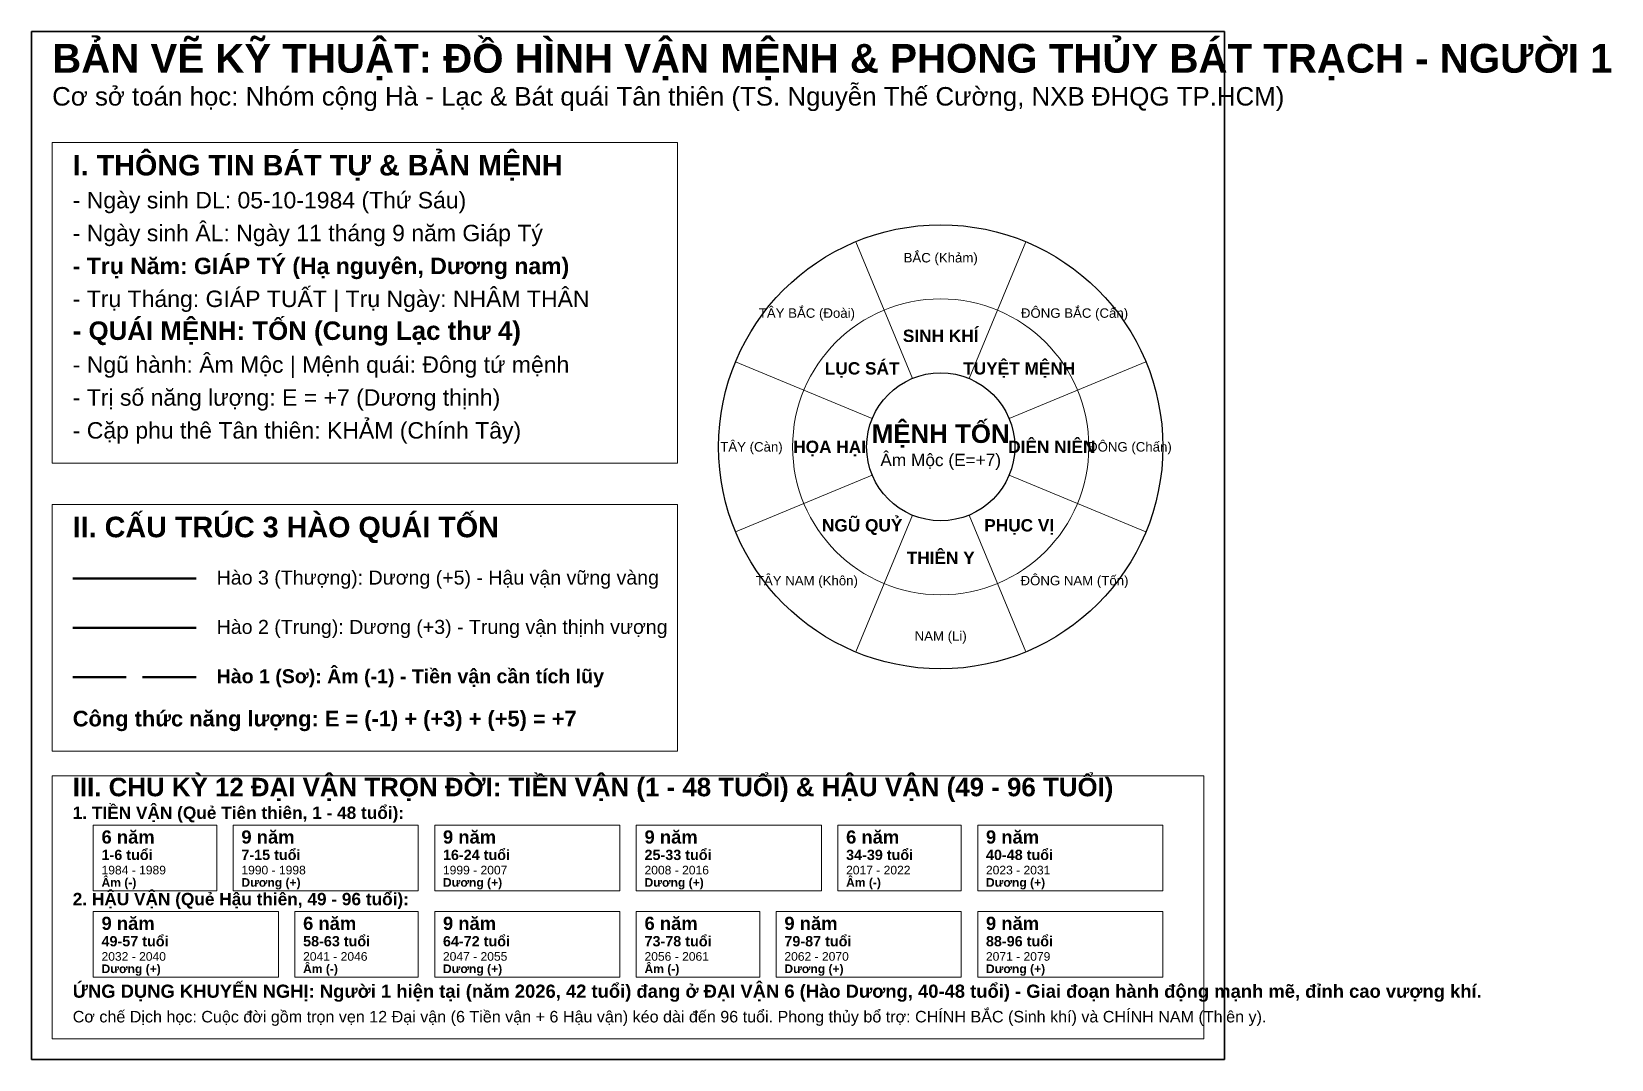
# Model space of a CAD drawing. Header units: metres. Extents: x -145 to 239, y -125 to 125.
import ezdxf
from ezdxf.enums import TextEntityAlignment as Align

# ---------------------------------------------------------------- set-up
doc = ezdxf.new("R2010")
doc.units = ezdxf.units.M
for name, color, linetype, true_color in [('CHU_THICH', 7, 'Continuous', 0x000000), ('HAO_AM', 2, 'Continuous', 0xd97706), ('HAO_DUONG', 1, 'Continuous', 0xb91c1c), ('KHUNG', 7, 'Continuous', 0x000000), ('NET_CHINH', 7, 'Continuous', 0x000000), ('SAN_CAT', 3, 'Continuous', 0x15803d), ('SAN_HUNG', 1, 'Continuous', 0xb91c1c), ('TIEU_DE', 7, 'Continuous', 0x000000)]:
    doc.layers.add(name, color=color, linetype=linetype, true_color=true_color)
doc.styles.add('VN_BOLD', font='arialbd.ttf')
doc.styles.add('VN_TEXT', font='arial.ttf')

msp = doc.modelspace()

# ---------------------------------------------------------------- linework, layer by layer
at = {"layer": 'HAO_AM', "lineweight": 50}
for p, q in [((-135, -32), (-122, -32)), ((-118, -32), (-105, -32))]:
    msp.add_line(p, q, dxfattribs=at)
at = {"layer": 'HAO_AM', "lineweight": 20}
for p, q in [((-130, -68), (-100, -68)), ((-130, -84), (-130, -68)), ((-100, -68), (-100, -84)), ((51, -68), (81, -68)), ((51, -84), (51, -68)), ((81, -68), (81, -84)), ((-100, -84), (-130, -84)), ((81, -84), (51, -84)), ((-81, -89), (-51, -89)), ((-81, -105), (-81, -89)), ((-51, -89), (-51, -105)), ((2, -89), (32, -89)), ((2, -105), (2, -89)), ((32, -89), (32, -105)), ((-51, -105), (-81, -105)), ((32, -105), (2, -105))]:
    msp.add_line(p, q, dxfattribs=at)
at = {"layer": 'HAO_DUONG', "lineweight": 50}
for p, q in [((-135, -8), (-105, -8)), ((-135, -20), (-105, -20))]:
    msp.add_line(p, q, dxfattribs=at)
at = {"layer": 'HAO_DUONG', "lineweight": 20}
for p, q in [((-96, -68), (-51, -68)), ((-96, -84), (-96, -68)), ((-51, -68), (-51, -84)), ((-47, -68), (-2, -68)), ((-47, -84), (-47, -68)), ((-2, -68), (-2, -84)), ((2, -68), (47, -68)), ((2, -84), (2, -68)), ((47, -68), (47, -84)), ((85, -68), (130, -68)), ((85, -84), (85, -68)), ((130, -68), (130, -84)), ((-51, -84), (-96, -84)), ((-2, -84), (-47, -84)), ((47, -84), (2, -84)), ((130, -84), (85, -84)), ((-130, -89), (-85, -89)), ((-130, -105), (-130, -89)), ((-85, -89), (-85, -105)), ((-47, -89), (-2, -89)), ((-47, -105), (-47, -89)), ((-2, -89), (-2, -105)), ((36, -89), (81, -89)), ((36, -105), (36, -89)), ((81, -89), (81, -105)), ((85, -89), (130, -89)), ((85, -105), (85, -89)), ((130, -89), (130, -105)), ((-85, -105), (-130, -105)), ((-2, -105), (-47, -105)), ((81, -105), (36, -105)), ((130, -105), (85, -105))]:
    msp.add_line(p, q, dxfattribs=at)
at = {"layer": 'KHUNG', "lineweight": 35}
for p, q in [((-145, 125), (145, 125)), ((-145, -125), (-145, 125)), ((145, 125), (145, -125)), ((145, -125), (-145, -125))]:
    msp.add_line(p, q, dxfattribs=at)
at = {"layer": 'KHUNG', "lineweight": 20}
for p, q in [((-140, 98), (12, 98)), ((-140, 20), (-140, 98)), ((12, 98), (12, 20)), ((12, 20), (-140, 20)), ((-140, 10), (12, 10)), ((-140, -50), (-140, 10)), ((12, 10), (12, -50)), ((12, -50), (-140, -50)), ((-140, -56), (140, -56)), ((-140, -120), (-140, -56)), ((140, -56), (140, -120)), ((140, -120), (-140, -120))]:
    msp.add_line(p, q, dxfattribs=at)
at = {"layer": 'KHUNG', "lineweight": 30}
msp.add_circle((76, 24), 54, dxfattribs=at)
at = {"layer": 'NET_CHINH', "lineweight": 15}
for p, q in [((69.11, 40.63), (55.34, 73.89)), ((82.89, 40.63), (96.66, 73.89)), ((59.37, 30.89), (26.11, 44.66)), ((92.63, 30.89), (125.89, 44.66)), ((59.37, 17.11), (26.11, 3.34)), ((92.63, 17.11), (125.89, 3.34)), ((69.11, 7.37), (55.34, -25.89)), ((82.89, 7.37), (96.66, -25.89))]:
    msp.add_line(p, q, dxfattribs=at)
at = {"layer": 'NET_CHINH', "lineweight": 20}
msp.add_circle((76, 24), 36, dxfattribs=at)
at = {"layer": 'NET_CHINH', "lineweight": 25}
msp.add_circle((76, 24), 18, dxfattribs=at)

# ---------------------------------------------------------------- texts
at = {"layer": 'CHU_THICH'}
for s, height, style, p in [('Cơ sở toán học: Nhóm cộng Hà - Lạc & Bát quái Tân thiên (TS. Nguyễn Thế Cường, NXB ĐHQG TP.HCM)', 4.5, 'VN_TEXT', (-140, 107)), ('- Ngày sinh DL: 05-10-1984 (Thứ Sáu)', 4, 'VN_TEXT', (-135, 82)), ('- Ngày sinh ÂL: Ngày 11 tháng 9 năm Giáp Tý', 4, 'VN_TEXT', (-135, 74)), ('- Trụ Năm: GIÁP TÝ (Hạ nguyên, Dương nam)', 4, 'VN_BOLD', (-135, 66)), ('- Trụ Tháng: GIÁP TUẤT | Trụ Ngày: NHÂM THÂN', 4, 'VN_TEXT', (-135, 58)), ('- Ngũ hành: Âm Mộc | Mệnh quái: Đông tứ mệnh', 4, 'VN_TEXT', (-135, 42)), ('- Trị số năng lượng: E = +7 (Dương thịnh)', 4, 'VN_TEXT', (-135, 34)), ('- Cặp phu thê Tân thiên: KHẢM (Chính Tây)', 4, 'VN_TEXT', (-135, 26)), ('Hào 3 (Thượng): Dương (+5) - Hậu vận vững vàng', 3.4, 'VN_TEXT', (-100, -9.5)), ('Hào 2 (Trung): Dương (+3) - Trung vận thịnh vượng', 3.4, 'VN_TEXT', (-100, -21.5)), ('1. TIỀN VẬN (Quẻ Tiên thiên, 1 - 48 tuổi):', 3, 'VN_BOLD', (-135, -66.5)), ('1-6 tuổi', 2.5, 'VN_BOLD', (-128, -76.5)), ('7-15 tuổi', 2.5, 'VN_BOLD', (-94, -76.5)), ('16-24 tuổi', 2.5, 'VN_BOLD', (-45, -76.5)), ('25-33 tuổi', 2.5, 'VN_BOLD', (4, -76.5)), ('34-39 tuổi', 2.5, 'VN_BOLD', (53, -76.5)), ('40-48 tuổi', 2.5, 'VN_BOLD', (87, -76.5)), ('1984 - 1989', 2.1, 'VN_TEXT', (-128, -80)), ('1990 - 1998', 2.1, 'VN_TEXT', (-94, -80)), ('1999 - 2007', 2.1, 'VN_TEXT', (-45, -80)), ('2008 - 2016', 2.1, 'VN_TEXT', (4, -80)), ('2017 - 2022', 2.1, 'VN_TEXT', (53, -80)), ('2023 - 2031', 2.1, 'VN_TEXT', (87, -80)), ('2. HẬU VẬN (Quẻ Hậu thiên, 49 - 96 tuổi):', 3, 'VN_BOLD', (-135, -87.5)), ('49-57 tuổi', 2.5, 'VN_BOLD', (-128, -97.5)), ('58-63 tuổi', 2.5, 'VN_BOLD', (-79, -97.5)), ('64-72 tuổi', 2.5, 'VN_BOLD', (-45, -97.5)), ('73-78 tuổi', 2.5, 'VN_BOLD', (4, -97.5)), ('79-87 tuổi', 2.5, 'VN_BOLD', (38, -97.5)), ('88-96 tuổi', 2.5, 'VN_BOLD', (87, -97.5)), ('2032 - 2040', 2.1, 'VN_TEXT', (-128, -101)), ('2041 - 2046', 2.1, 'VN_TEXT', (-79, -101)), ('2047 - 2055', 2.1, 'VN_TEXT', (-45, -101)), ('2056 - 2061', 2.1, 'VN_TEXT', (4, -101)), ('2062 - 2070', 2.1, 'VN_TEXT', (38, -101)), ('2071 - 2079', 2.1, 'VN_TEXT', (87, -101)), ('Cơ chế Dịch học: Cuộc đời gồm trọn vẹn 12 Đại vận (6 Tiền vận + 6 Hậu vận) kéo dài đến 96 tuổi. Phong thủy bổ trợ: CHÍNH BẮC (Sinh khí) và CHÍNH NAM (Thiên y).', 2.8, 'VN_TEXT', (-135, -116))]:
    msp.add_text(s, height=height, dxfattribs=dict(at, style=style)).set_placement(p)
at = {"layer": 'CHU_THICH', "style": 'VN_TEXT'}
for s, height, p in [('BẮC (Khảm)', 2.3, (76, 70)), ('TÂY BẮC (Đoài)', 2.3, (43.47, 56.53)), ('ĐÔNG BẮC (Cấn)', 2.3, (108.53, 56.53)), ('TÂY (Càn)', 2.3, (30, 24)), ('Âm Mộc (E=+7)', 3, (76, 20.8)), ('ĐÔNG (Chấn)', 2.3, (122, 24)), ('TÂY NAM (Khôn)', 2.3, (43.47, -8.53)), ('ĐÔNG NAM (Tốn)', 2.3, (108.53, -8.53)), ('NAM (Li)', 2.3, (76, -22))]:
    msp.add_text(s, height=height, dxfattribs=at).set_placement(p, align=Align.MIDDLE_CENTER)
at = {"layer": 'HAO_AM', "style": 'VN_BOLD'}
for s, height, p in [('Hào 1 (Sơ): Âm (-1) - Tiền vận cần tích lũy', 3.4, (-100, -33.5)), ('6 năm', 3.2, (-128, -72.5)), ('6 năm', 3.2, (53, -72.5)), ('Âm (-)', 2.1, (-128, -83)), ('Âm (-)', 2.1, (53, -83)), ('6 năm', 3.2, (-79, -93.5)), ('6 năm', 3.2, (4, -93.5)), ('Âm (-)', 2.1, (-79, -104)), ('Âm (-)', 2.1, (4, -104))]:
    msp.add_text(s, height=height, dxfattribs=at).set_placement(p)
at = {"layer": 'HAO_DUONG', "style": 'VN_BOLD'}
for s, height, p in [('- QUÁI MỆNH: TỐN (Cung Lạc thư 4)', 4.5, (-135, 50)), ('9 năm', 3.2, (-94, -72.5)), ('9 năm', 3.2, (-45, -72.5)), ('9 năm', 3.2, (4, -72.5)), ('9 năm', 3.2, (87, -72.5)), ('Dương (+)', 2.1, (-94, -83)), ('Dương (+)', 2.1, (-45, -83)), ('Dương (+)', 2.1, (4, -83)), ('Dương (+)', 2.1, (87, -83)), ('9 năm', 3.2, (-128, -93.5)), ('9 năm', 3.2, (-45, -93.5)), ('9 năm', 3.2, (38, -93.5)), ('9 năm', 3.2, (87, -93.5)), ('Dương (+)', 2.1, (-128, -104)), ('Dương (+)', 2.1, (-45, -104)), ('Dương (+)', 2.1, (38, -104)), ('Dương (+)', 2.1, (87, -104))]:
    msp.add_text(s, height=height, dxfattribs=at).set_placement(p)
at = {"layer": 'SAN_CAT', "style": 'VN_BOLD'}
for s, p in [('SINH KHÍ', (76, 51)), ('DIÊN NIÊN', (103, 24)), ('PHỤC VỊ', (95.09, 4.91)), ('THIÊN Y', (76, -3))]:
    msp.add_text(s, height=3, dxfattribs=at).set_placement(p, align=Align.MIDDLE_CENTER)
for s, height, p in [('Công thức năng lượng: E = (-1) + (+3) + (+5) = +7', 3.8, (-135, -44)), ('ỨNG DỤNG KHUYẾN NGHỊ: Người 1 hiện tại (năm 2026, 42 tuổi) đang ở ĐẠI VẬN 6 (Hào Dương, 40-48 tuổi) - Giai đoạn hành động mạnh mẽ, đỉnh cao vượng khí.', 3.2, (-135, -110))]:
    msp.add_text(s, height=height, dxfattribs=at).set_placement(p)
at = {"layer": 'SAN_HUNG', "style": 'VN_BOLD'}
for s, p in [('LỤC SÁT', (56.91, 43.09)), ('TUYỆT MỆNH', (95.09, 43.09)), ('HỌA HẠI', (49, 24)), ('NGŨ QUỶ', (56.91, 4.91))]:
    msp.add_text(s, height=3, dxfattribs=at).set_placement(p, align=Align.MIDDLE_CENTER)
at = {"layer": 'TIEU_DE', "style": 'VN_BOLD'}
for s, height, p in [('BẢN VẼ KỸ THUẬT: ĐỒ HÌNH VẬN MỆNH & PHONG THỦY BÁT TRẠCH - NGƯỜI 1', 7, (-140, 115)), ('I. THÔNG TIN BÁT TỰ & BẢN MỆNH', 5, (-135, 90)), ('II. CẤU TRÚC 3 HÀO QUÁI TỐN', 5, (-135, 2)), ('III. CHU KỲ 12 ĐẠI VẬN TRỌN ĐỜI: TIỀN VẬN (1 - 48 TUỔI) & HẬU VẬN (49 - 96 TUỔI)', 4.5, (-135, -61))]:
    msp.add_text(s, height=height, dxfattribs=at).set_placement(p)
msp.add_text('MỆNH TỐN', height=4.5, dxfattribs=at).set_placement((76, 27.2), align=Align.MIDDLE_CENTER)

doc.saveas('drawing.dxf')
